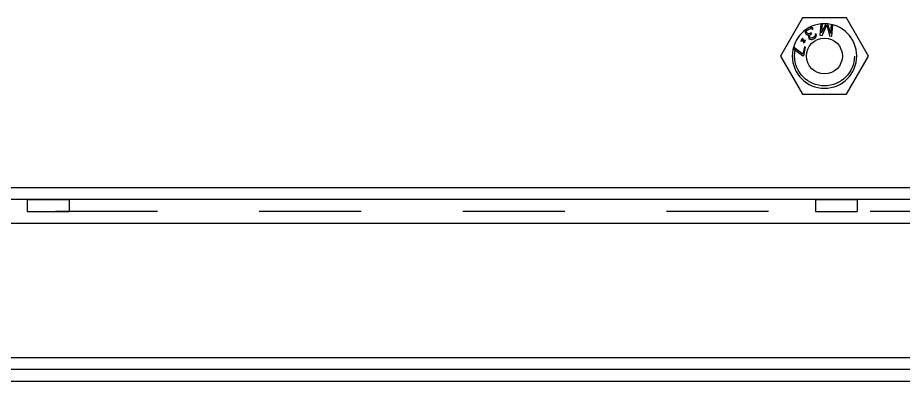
# Model space of a CAD drawing. Header units: millimetres. Extents: x 0 to 8948, y -1340 to 1100.
# Drawn here: x 1075.1 to 1149.3, y 474.4 to 504.8 of the extents above; entities that cross this region are included whole.
import ezdxf

# ---------------------------------------------------------------- set-up
doc = ezdxf.new("R2010")
doc.units = ezdxf.units.MM
doc.header["$LTSCALE"] = 85.25
doc.linetypes.add('HIDDEN', pattern=[0.2, 0.1, -0.1])
doc.layers.get('0').update_dxf_attribs({"linetype": 'CONTINUOUS'})
doc.layers.add('02___PRT_ALL_AXES', color=7, linetype='CONTINUOUS')
doc.layers.add('DEFAULT_2', color=8, linetype='HIDDEN')

msp = doc.modelspace()

# ---------------------------------------------------------------- linework, layer by layer
at = {"color": 7, "linetype": 'Continuous'}
for p, q in [((1142.384, 504.296), (1142.316, 503.346)), ((1142.802, 504.312), (1142.456, 503.549)), ((1142.51, 504.308), (1142.456, 503.549)), ((1143.204, 503.495), (1142.969, 504.3)), ((1143.258, 504.254), (1143.204, 503.495)), ((1143.313, 503.274), (1143.381, 504.225)), ((1141.089, 503.676), (1141.086, 503.6)), ((1141.086, 503.6), (1141.101, 503.534)), ((1141.121, 503.745), (1141.089, 503.676)), ((1141.101, 503.534), (1141.145, 503.461)), ((1141.17, 503.824), (1141.121, 503.745)), ((1141.226, 503.881), (1141.17, 503.824)), ((1141.186, 503.635), (1141.2, 503.693)), ((1141.19, 503.588), (1141.186, 503.635)), ((1141.234, 503.515), (1141.19, 503.588)), ((1141.2, 503.693), (1141.225, 503.733)), ((1141.225, 503.733), (1141.303, 503.805)), ((1141.314, 503.464), (1141.234, 503.515)), ((1141.303, 503.805), (1141.41, 503.869)), ((1141.389, 503.459), (1141.314, 503.464)), ((1141.456, 503.996), (1141.379, 503.973)), ((1141.507, 503.505), (1141.389, 503.459)), ((1141.41, 503.869), (1141.511, 503.905)), ((1141.549, 504.002), (1141.456, 503.996)), ((1141.579, 503.548), (1141.507, 503.505)), ((1141.511, 503.905), (1141.557, 503.908)), ((1141.625, 503.998), (1141.549, 504.002)), ((1141.551, 503.433), (1141.623, 503.475)), ((1141.557, 503.908), (1141.615, 503.893)), ((1141.623, 503.475), (1141.579, 503.548)), ((1141.615, 503.893), (1141.655, 503.867)), ((1141.693, 503.965), (1141.625, 503.998)), ((1141.655, 503.867), (1141.744, 503.921)), ((1141.744, 503.921), (1141.693, 503.965)), ((1142.503, 503.332), (1142.878, 504.201)), ((1142.878, 504.201), (1143.126, 503.288)), ((1140.867, 502.897), (1140.72, 502.873)), ((1140.72, 502.873), (1140.726, 502.844)), ((1140.726, 502.844), (1140.902, 502.873)), ((1140.769, 503.017), (1140.745, 502.983)), ((1140.745, 502.983), (1140.867, 502.897)), ((1140.891, 502.931), (1140.769, 503.017)), ((1140.893, 503.083), (1140.864, 503.078)), ((1140.864, 503.078), (1140.891, 502.931)), ((1140.926, 502.907), (1140.893, 503.083)), ((1140.902, 502.873), (1140.935, 502.697)), ((1141.102, 502.936), (1140.926, 502.907)), ((1140.937, 502.848), (1141.059, 502.763)), ((1140.964, 502.702), (1140.937, 502.848)), ((1140.961, 502.883), (1141.108, 502.907)), ((1141.083, 502.797), (1140.961, 502.883)), ((1141.059, 502.763), (1141.083, 502.797)), ((1141.108, 502.907), (1141.102, 502.936)), ((1141.145, 503.461), (1141.207, 503.399)), ((1141.207, 503.399), (1141.275, 503.366)), ((1141.275, 503.366), (1141.386, 503.383)), ((1141.348, 503.285), (1141.345, 503.209)), ((1141.345, 503.209), (1141.371, 503.126)), ((1141.386, 503.383), (1141.348, 503.285)), ((1141.371, 503.126), (1141.393, 503.089)), ((1141.393, 503.089), (1141.455, 503.027)), ((1141.452, 503.274), (1141.466, 503.332)), ((1141.46, 503.179), (1141.452, 503.274)), ((1141.455, 503.027), (1141.57, 502.997)), ((1141.482, 503.143), (1141.46, 503.179)), ((1141.466, 503.332), (1141.551, 503.433)), ((1141.551, 503.11), (1141.482, 503.143)), ((1141.626, 503.105), (1141.551, 503.11)), ((1141.57, 502.997), (1141.663, 503.003)), ((1141.727, 503.141), (1141.626, 503.105)), ((1141.663, 503.003), (1141.799, 503.06)), ((1141.798, 503.184), (1141.727, 503.141)), ((1141.876, 503.256), (1141.798, 503.184)), ((1141.799, 503.06), (1141.835, 503.082)), ((1141.835, 503.082), (1141.949, 503.175)), ((1141.908, 503.324), (1141.876, 503.256)), ((1141.911, 503.4), (1141.908, 503.324)), ((1142, 503.454), (1141.911, 503.4)), ((1141.949, 503.175), (1141.999, 503.255)), ((1141.999, 503.255), (1142.026, 503.37)), ((1142.026, 503.37), (1142, 503.454)), ((1142.316, 503.346), (1142.503, 503.332)), ((1143.126, 503.288), (1143.313, 503.274)), ((1140.068, 502.245), (1140.849, 501.644)), ((1140.876, 501.765), (1140.1, 502.364)), ((1141.013, 502.375), (1140.876, 501.765)), ((1140.935, 502.697), (1140.964, 502.702)), ((1140.952, 501.62), (1141.117, 502.352)), ((1141.117, 502.352), (1141.013, 502.375)), ((1140.849, 501.644), (1140.952, 501.62)), ((1061.693, 490.614), (1375.693, 490.614)), ((1376.693, 489.614), (1058.693, 489.614)), ((1376.693, 487.614), (1060.693, 487.614)), ((1074.343, 476.414), (1158.043, 476.414)), ((1060.693, 475.414), (1376.693, 475.414))]:
    msp.add_line(p, q, dxfattribs=at)
at = {"color": 3, "linetype": 'Continuous'}
msp.add_line((1060.693, 474.414), (1376.693, 474.414), dxfattribs=at)
at = {"color": 7, "linetype": 'Continuous'}
msp.add_arc((1142.693, 501.614), 2.7, 0, 180, dxfattribs=at)
at = {"layer": '02___PRT_ALL_AXES', "color": 8, "linetype": 'HIDDEN'}
for p, q in [((1075.943, 489.614), (1075.943, 488.614)), ((1075.943, 489.614), (1079.443, 489.614)), ((1079.443, 489.614), (1079.443, 488.614)), ((1141.943, 489.614), (1145.443, 489.614)), ((1141.943, 489.614), (1141.943, 488.614)), ((1145.443, 489.614), (1145.443, 488.614)), ((1075.943, 488.614), (1079.443, 488.614)), ((1141.943, 488.614), (1145.443, 488.614))]:
    msp.add_line(p, q, dxfattribs=at)
at = {"layer": '02___PRT_ALL_AXES', "color": 7, "linetype": 'Continuous'}
msp.add_circle((1142.693, 501.614), 1.5, dxfattribs=at)
msp.add_arc((1142.693, 501.614), 2.7, 180, 360, dxfattribs=at)
at = {"layer": 'DEFAULT_2', "color": 8, "linetype": 'HIDDEN'}
for p, q in [((1140.846, 504.814), (1138.998, 501.614)), ((1144.541, 504.814), (1140.846, 504.814)), ((1146.388, 501.614), (1144.541, 504.814)), ((1138.998, 501.614), (1140.846, 498.414)), ((1144.541, 498.414), (1146.388, 501.614)), ((1140.846, 498.414), (1144.541, 498.414)), ((1376.693, 488.614), (1060.693, 488.614))]:
    msp.add_line(p, q, dxfattribs=at)
msp.add_circle((1142.693, 501.614), 2.5, dxfattribs=at)

doc.saveas('drawing.dxf')
